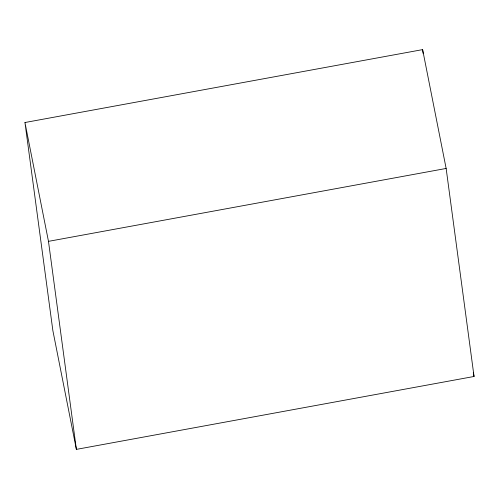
<?xml version="1.0" encoding="UTF-8"?>
<svg xmlns="http://www.w3.org/2000/svg" width="499" height="499" viewBox="0 0 499 499"><rect width="100%" height="100%" fill="white"/><g stroke="black" fill="none" stroke-linecap="round" stroke-linejoin="round"><path stroke-width="0.75" d="M24.95 122.523L422.616 49.619L446.143 168.45L474.05 376.477L76.384 449.381L52.857 330.55L24.95 122.523L48.478 241.354L76.384 449.381M48.478 241.354L446.143 168.45M473.295 372.666L474.05 376.477M422.616 49.619L423.133 53.474"/></g></svg>
